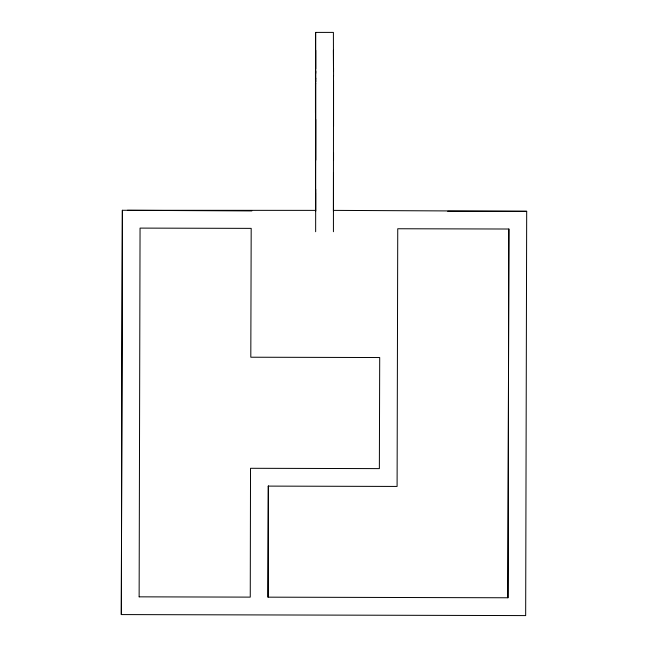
<?xml version="1.0" encoding="UTF-8"?>
<svg xmlns="http://www.w3.org/2000/svg" width="648" height="648" viewBox="0 0 648 648"><rect width="100%" height="100%" fill="white"/><g stroke="black" fill="none" stroke-linecap="round" stroke-linejoin="round"><path stroke-width="0.97" d="M315.519 73.718L315.617 32.408L333.396 32.4L333.493 71.369M315.463 80.052L315.463 71.596M315.689 189.329L315.649 211.135M315.519 83.341L315.519 79.161M315.722 119.443L315.657 231.725M315.77 160.121L315.787 83.608M333.469 172.522L333.42 211.135M333.55 126.206L333.558 80.522M333.428 210.381L526.686 211.297L525.666 615.592L121.314 614.579L122.334 210.284L315.657 210.381M122.391 210.276L121.314 614.579M139.134 596.857L140.057 228.104L251.189 228.371L250.808 357.218L379.704 357.534L379.364 468.617L250.525 468.293L250.258 597.124L139.19 596.84M268.029 597.164L268.312 486.097L268.029 597.164L507.943 597.772L508.866 229.019L397.742 228.752L397.094 486.437L268.256 486.105M315.527 69.798L315.625 50.18L315.714 68.818M333.428 231.725L333.501 82.247M526.686 211.297L447.703 211.28M508.866 229.019L507.943 597.772M127.397 210.308L251.853 210.924M315.625 32.4L315.722 73.346M333.396 50.18L333.485 67.578M315.6 211.24L315.568 192.796M333.55 67.927L333.558 76.262M333.493 76.035L333.501 81.551M315.779 71.013L315.787 79.453M315.73 78.084L315.73 81.551M315.519 127.778L315.527 210.754M315.519 111.715L315.479 153.122A350.422 1.118 90 0 0 315.479 160.558L315.487 167.735M315.787 80.522L315.73 83.649M315.463 83.26L315.463 112.76M333.542 152.669A351.208 1.118 90 0 1 333.542 160.121"/></g></svg>
